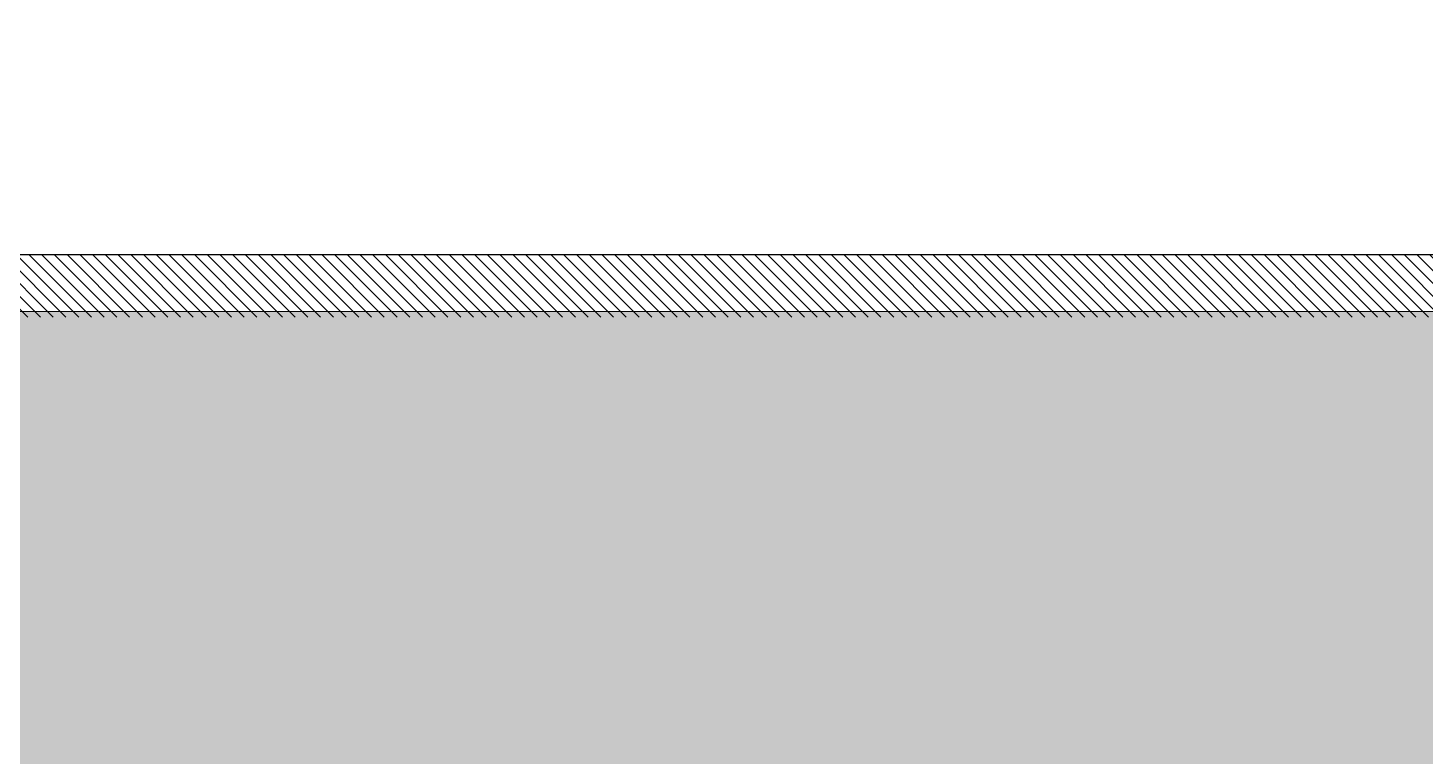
# Model space of a CAD drawing. Header units: millimetres. Extents: x 3790 to 7711, y 1449 to 3132.
# Drawn here: x 3967.934 to 3969.166, y 1452.633 to 1453.275 of the extents above; entities that cross this region are included whole.
import ezdxf

# ---------------------------------------------------------------- set-up
doc = ezdxf.new("R2010")
doc.units = ezdxf.units.MM
for name, color, linetype, lineweight in [('pluma 0.0', 33, 'Continuous', 0), ('pluma 1', 1, 'Continuous', 9), ('pluma 2.5', 30, 'Continuous', 25), ('TEXTURAS', 35, 'Continuous', 5)]:
    doc.layers.add(name, color=color, linetype=linetype, lineweight=lineweight)

msp = doc.modelspace()

# ---------------------------------------------------------------- hatches: boundary and pattern name
at = {"layer": 'pluma 0.0'}
h = msp.add_hatch(dxfattribs=at)
h.set_pattern_fill('LINE', color=256, scale=0.0025, angle=135)
h.set_pattern_definition([(135, (0, 0), (-0.005612660076, -0.005612660076), [])])
h.paths.add_polyline_path([(3969.3998, 1453.0749), (3967.3509, 1453.0749), (3967.3509, 1453.02), (3969.3998, 1453.02)])
at = {"layer": 'TEXTURAS'}
h = msp.add_hatch(dxfattribs=at)
h.set_pattern_fill('DOTS', color=256, scale=0.015)
h.set_pattern_definition([(0, (-5.591012, 26.350948), (0.01190625, 0.0238125), [0, -0.0238125])])
h.paths.add_polyline_path([(3967.3498, 1453.0249), (3967.3498, 1452.0249), (3969.3498, 1452.0249), (3969.3498, 1453.0249)])
h.paths.add_polyline_path([(3969.3498, 1454.6249), (3969.3498, 1455.8249), (3967.3498, 1455.8249), (3967.3498, 1454.6249)])
h.paths.add_polyline_path([(3969.3498, 1457.1249), (3969.3498, 1458.7249), (3967.3498, 1458.7249), (3967.3498, 1457.1249)])

# ---------------------------------------------------------------- linework, layer by layer
at = {"layer": 'pluma 1'}
msp.add_lwpolyline([(3969.3498, 1453.0249), (3967.3498, 1453.0249), (3967.3498, 1452.0249), (3969.3498, 1452.0249)], close=True, dxfattribs=at)
at = {"layer": 'pluma 2.5'}
msp.add_lwpolyline([(3969.3998, 1453.0749), (3967.2998, 1453.0749), (3967.2998, 1451.9749), (3969.3998, 1451.9749)], close=True, dxfattribs=at)

doc.saveas('drawing.dxf')
